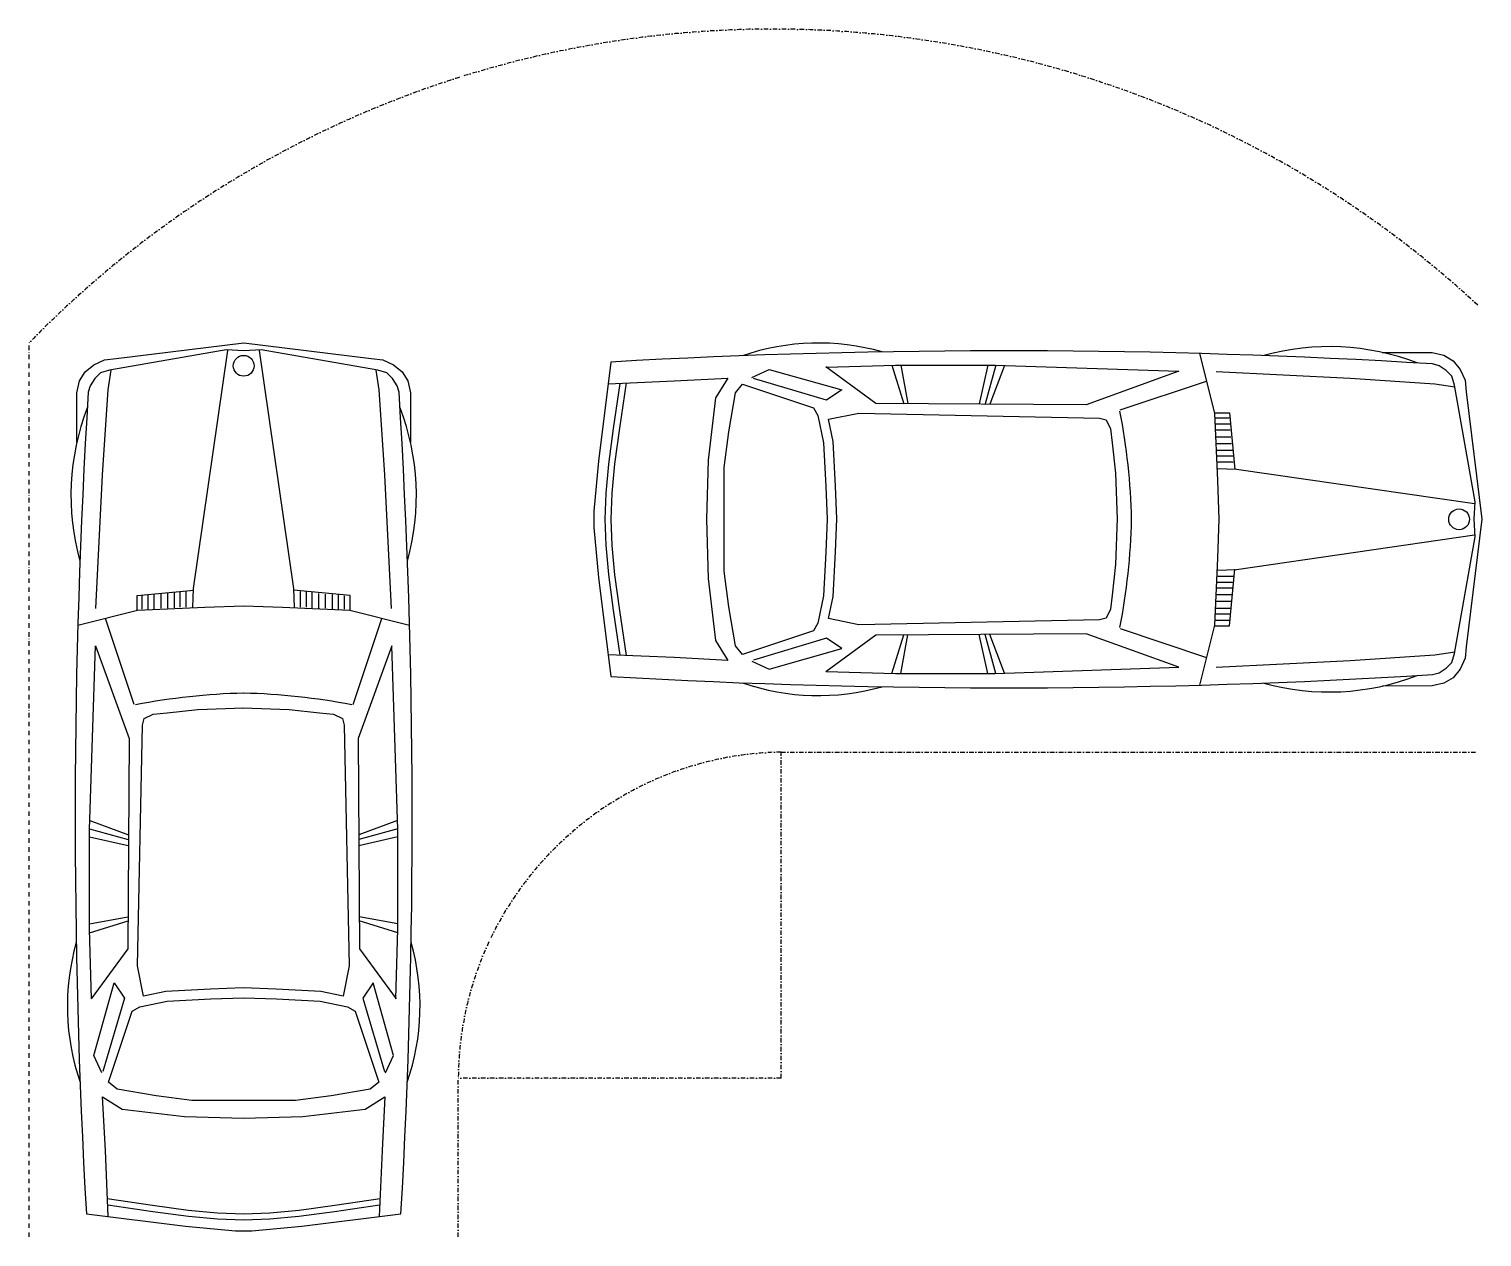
# Model space of a CAD drawing. Header units: millimetres. Extents: x 2334 to 13061, y 1687 to 13341.
# Drawn here: x 4937 to 13061, y 6585 to 13341 of the extents above; entities that cross this region are included whole.
import ezdxf

# ---------------------------------------------------------------- set-up
doc = ezdxf.new("R2010")
doc.units = ezdxf.units.MM
doc.linetypes.add('DASHDOT', pattern=[1, 0.5, -0.25, 0, -0.25])

# ---------------------------------------------------------------- blocks, each defined once
blk = doc.blocks.new('AUTO_OS1')
for p, q in [((1488.3, 497.1), (1407.5, 497.1)), ((1488.3, 529.4), (1409.7, 529.4)), ((1488.3, 563.9), (1414, 563.9)), ((1484, 420.7), (1401, 420.7)), ((1484, 457.3), (1404.3, 457.3)), ((1478.6, 350.7), (1392.4, 350.7)), ((1481.8, 383), (1394.6, 383)), ((1477.5, 318.4), (1390.3, 318.4)), ((1477.5, -322.1), (1390.3, -322.1)), ((1478.6, -354.4), (1392.4, -354.4)), ((1481.8, -386.7), (1394.6, -386.7)), ((1484, -424.4), (1401, -424.4)), ((1484, -461), (1404.3, -461)), ((1488.3, -500.9), (1407.5, -500.9)), ((1488.3, -533.2), (1409.7, -533.2)), ((1488.3, -567.6), (1414, -567.6))]:
    blk.add_line(p, q)
for points in [[(557.3, -933), (278.6, -932.1), (212.9, -917.1), (161.2, -886.1), (121.8, -838.3), (93.7, -777.3), (88, -712.5), (0, 0), (88, 712.5), (93.7, 777.3), (121.8, 838.3), (161.2, 886.1), (212.9, 917.1), (278.6, 932.1), (557.3, 933)], [(1579.4, -927.2), (1495.4, -593), (1478.5, -217.4), (1471.1, 0), (1478.5, 217.4), (1495.4, 593), (1579.4, 927.2)], [(1486.2, 826.2), (737.7, 789.3), (263.3, 757.7), (151.5, 741.7)], [(3667.4, 850.6), (3279.1, 862.8), (2720.9, 862.8), (1693.9, 827.6), (2212.8, 640.7), (3389.1, 647.1), (3668.4, 852.5)], [(2670.3, 861), (2751.5, 643.6)], [(2717.4, 862.6), (2777.9, 643.8)], [(2762.7, 862.8), (2812, 644)], [(3248.6, 862.8), (3209.7, 646.1)], [(3298.7, 862.1), (3232.7, 646.2)], [(4083, 793), (3985.9, 838.5), (3579.4, 723.3), (3664.3, 665.7), (4073.9, 786.9)], [(2022.5, 611.6), (1540.7, 773.4)], [(4885.2, -758.2), (4517.1, -773.5), (4216.6, -789.3), (4285.2, -678.7), (4327.3, -330.9), (4335.5, 0), (4327.3, 330.9), (4285.2, 678.7), (4216.6, 789.3), (4517.1, 773.5), (4885.2, 758.2)], [(4784.2, -762.4), (4822.3, -509.2), (4849.4, -309.7), (4865.7, -145.9), (4871.2, 0), (4865.7, 145.9), (4849.4, 309.7), (4822.3, 509.2), (4784.2, 762.4)], [(4820.6, -760.2), (4857.1, -507.8), (4883.2, -308.9), (4898.8, -145.5), (4904, 0), (4898.8, 145.5), (4883.2, 308.9), (4857.1, 507.8), (4820.6, 760.2)], [(1492.8, 594.9), (1412.4, 594.9), (1382.1, 278.9)], [(2040.1, -3.8), (2049.6, 253.5), (2068.1, 424.5), (2076.4, 502.9), (2101.1, 552.4), (2138.2, 562.7), (3483.3, 590.3), (3653, 555.7), (3627.9, 431.3), (3613.9, 181.6), (3607.5, -1.9), (3613.9, -185.3), (3627.9, -435.1), (3653, -559.4), (3483.3, -594.1), (2138.2, -566.4), (2101.1, -556.1), (2076.4, -506.6), (2068.1, -428.3), (2049.6, -257.2), (2040.1, 0)], [(1480.3, 284.2), (1373.1, 280.6), (42.2, 87.8)], [(1480.3, -284.2), (1373.1, -280.6), (42.2, -87.8)], [(1492.8, -594.9), (1412.4, -594.9), (1382.1, -278.9)], [(2022.5, -611.6), (1540.7, -773.4)], [(3667.4, -850.6), (3279.1, -862.8), (2720.9, -862.8), (1693.9, -827.6), (2212.8, -640.7), (3389.1, -647.1), (3668.4, -852.5)], [(2670.3, -861), (2751.1, -644.6)], [(2717.4, -862.6), (2777.2, -646.3)], [(2762.7, -862.8), (2811.7, -645.4)], [(3248.6, -862.8), (3209.8, -647.1)], [(3298.7, -862.1), (3232.7, -646.2)], [(4083, -793), (3985.9, -838.5), (3579.4, -723.3), (3664.3, -665.7), (4073.9, -786.9)], [(1486.2, -826.2), (737.7, -789.3), (263.3, -757.7), (151.5, -741.7)]]:
    blk.add_lwpolyline(points)
blk.add_lwpolyline([(4870.2, 879.5, 0.029656), (275.6, 868.8), (239.1, 858), (199.7, 832.6), (167.8, 800.7), (153, 750.3), (38.6, 98.5), (44.2, 0), (38.6, -98.5), (153, -750.3), (167.8, -800.7), (199.7, -832.6), (239.1, -858), (275.6, -868.8, 0.029656), (4870.2, -879.5), (4938.8, -325.6), (4965.1, -46.4), (4966.6, 0), (4965.1, 46.4), (4938.8, 325.6)], format="xyb", close=True)
blk.add_lwpolyline([(3662, 0), (3668.3, 182.9), (3682.1, 428.1), (3712.9, 580.7), (3737.1, 623.1), (4134.5, 756.5), (4174, 708), (4210.4, 489.7), (4237.7, 289.6), (4237.7, 0), (4237.7, -289.6), (4210.4, -489.7), (4174, -708), (4134.5, -756.5), (3737.1, -623.1), (3712.9, -580.7), (3682.1, -428.1), (3668.3, -182.9)], close=True)
blk.add_circle((127.9, 0), 58)
for centre, radius, start, end in [((3709.8, -311.3), 1297.3, 70.87532, 105.92802), ((853.9, -399.6), 1365.3, 74.42631, 111.07319), ((5678.8, -94.6), 3721.3, 169.16503, 178.54273), ((5678.8, 94.6), 3721.3, 181.45727, 190.83497), ((853.9, 399.6), 1365.3, 248.92681, 285.57369), ((3709.8, 311.3), 1297.3, 254.07198, 289.12468)]:
    blk.add_arc(centre, radius, start, end)

msp = doc.modelspace()

# ---------------------------------------------------------------- linework, layer by layer
at = {"linetype": 'DASHDOT', "ltscale": 50, "transparency": 33554636}
for p, q in [((4936.94, 6585.25), (4936.94, 11585.25)), ((9142.073, 9297.203), (13036.94, 9297.203)), ((9142.073, 7472.981), (9142.073, 9297.203)), ((7336.94, 6585.25), (7336.94, 7472.981)), ((9142.073, 7472.981), (7336.94, 7472.981))]:
    msp.add_line(p, q, dxfattribs=at)
for centre, radius, start, end in [((9095.657, 7536.488), 5804.085, 47.2302965, 135.7675445), ((9175.079, 7459.31), 1838.19, 91.0288563, 179.5738527)]:
    msp.add_arc(centre, radius, start, end, dxfattribs=at)

# ---------------------------------------------------------------- block references
at = {"transparency": 33554636}
for p, rotation in [((6136.94, 11585.25), 270), ((13060.623, 10598.792), 180)]:
    msp.add_blockref('AUTO_OS1', p, dxfattribs=dict(at, rotation=rotation))

doc.saveas('drawing.dxf')
